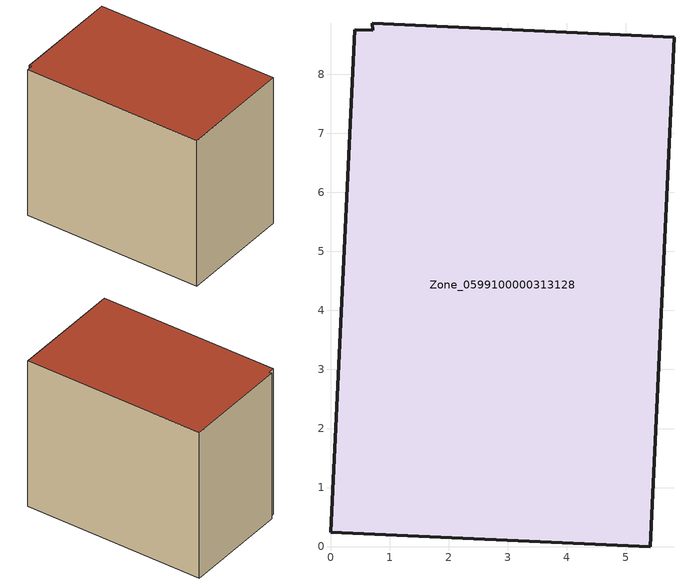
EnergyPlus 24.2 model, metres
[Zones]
Zone_0599100000313128
 floor ground (C_G): 5.42,0 0,0.24 0.41,8.76 0.71,8.75 0.71,8.86 5.82,8.63 z1.19
 wall outside (C_F): 5.42,0 5.82,8.63 0.71,8.86 0.71,8.75 0.41,8.76 0,0.24 5.42,0 z1.19:8.54
 roof outside (C_R): 0,0.24 5.42,0 5.82,8.63 0.71,8.86 0.71,8.75 0.41,8.76 z8.54
[BUILDING]
Pand.0599100000313128: North Axis=0; Terrain=City; Loads Convergence Tolerance Value=0.04; Temperature Convergence Tolerance Value=0.4; Solar Distribution=FullExterior; Maximum Number of Warmup Days=25; Minimum Number of Warmup Days=1
[Site:Location]
Rotterdam.The.Hague.AP_ZH_NLD Design_Conditions: Latitude=51.96; Longitude=4.45; Time Zone=1; Elevation=-4.5
[SITE:GROUNDTEMPERATURE:BUILDINGSURFACE]
18, 18, 18, 18, 18, 18, 18, 18, 18, 18, 18, 18
[MATERIAL] Thermal Absorptance=0.9; Solar Absorptance=0.7; Visible Absorptance=0.7
Name | Roughness | Thickness | Conductivity | Density | Specific Heat
G.TI.1992-2005 | MediumSmooth | 0.15 | 0.06 | 540 | 1210
F.TI.1992-2005 | Rough | 0.3 | 0.12 | 1920 | 840
R.TI.1992-2005 | MediumRough | 0.2 | 0.08 | 1500 | 1000
[CONSTRUCTION]
C_G: G.TI.1992-2005
C_F: F.TI.1992-2005
C_R: R.TI.1992-2005
[ZONE]
Zone_0599100000313128: Type=1; Multiplier=1; Ceiling Height=Autocalculate; Volume=Autocalculate; Floor Area=autocalculate; Part of Total Floor Area=Yes
[ZONEINFILTRATION:DESIGNFLOWRATE]
Infil_Zone_0599100000313128: Zone or ZoneList or Space or SpaceList=Zone_0599100000313128; Schedule=AlwaysOn; Design Flow Rate Calculation Method=Flow/Area; Flow Rate per Floor Area=0.0015; Constant Term Coefficient=1; Temperature Term Coefficient=0; Velocity Term Coefficient=0; Velocity Squared Term Coefficient=0
[HVACTEMPLATE:ZONE:IDEALLOADSAIRSYSTEM]
Zone_0599100000313128: Maximum Heating Supply Air Temperature=50; Minimum Cooling Supply Air Temperature=13; Maximum Heating Supply Air Humidity Ratio=0.0156; Minimum Cooling Supply Air Humidity Ratio=0.0077; Heating Limit=NoLimit; Cooling Limit=NoLimit; Dehumidification Control Type=ConstantSensibleHeatRatio; Cooling Sensible Heat Ratio=0.7; Dehumidification Setpoint=60; Humidification Control Type=None; Humidification Setpoint=30; Outdoor Air Method=None; Outdoor Air Flow Rate per Person=0.00944; Outdoor Air Flow Rate per Zone Floor Area=0; Outdoor Air Flow Rate per Zone=0; Demand Controlled Ventilation Type=None; Outdoor Air Economizer Type=NoEconomizer; Heat Recovery Type=None; Sensible Heat Recovery Effectiveness=0.7; Latent Heat Recovery Effectiveness=0.65
[ZONECONTROL:THERMOSTAT]
ThermostatControl_Zone_0599100000313128: Zone or ZoneList=Zone_0599100000313128; Control Type Schedule=DualSetpointControlType; Control 1=Thermostat_Zone_0599100000313128; Temperature Difference Between Cutout And Setpoint=0
[THERMOSTATSETPOINT:DUALSETPOINT]
Thermostat_Zone_0599100000313128: Heating Setpoint Temperature Schedule=HeatingSetpoint_Zone_0599100000313128; Cooling Setpoint Temperature Schedule=CoolingSetpoint_Zone_0599100000313128
[SCHEDULE:COMPACT]
HeatingSetpoint_Zone_0599100000313128: Through: 12/31, For: AllDays, Until: 24:00, 21
CoolingSetpoint_Zone_0599100000313128: Through: 12/31, For: AllDays, Until: 24:00, 24
DualSetpointControlType: Through: 12/31, For: AllDays, Until: 24:00, 4
AlwaysOn: Through: 12/31, For: AllDays, Until: 24:00, 1
